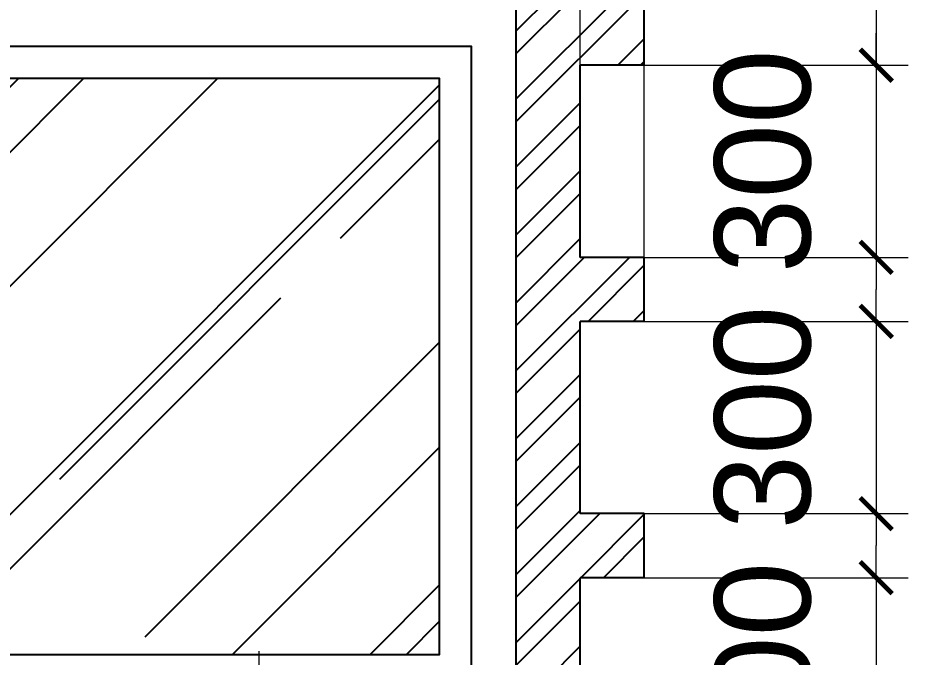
# Model space of a CAD drawing. Header units: millimetres. Extents: x 1252 to 32871, y -943 to 12244.
# Drawn here: x 20548 to 21939, y 6835 to 7833 of the extents above; entities that cross this region are included whole.
import ezdxf

# ---------------------------------------------------------------- set-up
doc = ezdxf.new("R2010")
doc.units = ezdxf.units.MM
doc.header["$MEASUREMENT"] = 0
doc.linetypes.add('CENTER', pattern=[50.8, 31.75, -6.35, 6.35, -6.35])
doc.layers.add('CENTER', color=9, linetype='CENTER', lineweight=0)
doc.layers.add('tampak', color=7, linetype='Continuous')
doc.styles.get("Standard").update_dxf_attribs({"font": 'arial.ttf'})
doc.dimstyles.new('DIM100', dxfattribs={"dimscale": 0, "dimtxt": 150, "dimasz": 50, "dimexe": 50, "dimexo": 0, "dimgap": 100, "dimtad": 1, "dimtoh": 1, "dimdec": 0, "dimdsep": 46, "dimtxsty": 'Standard', "dimblk": 'ARCHTICK', "dimcen": 1, "dimclrd": 1, "dimclre": 1, "dimadec": 0, "dimazin": 0, "dimtfac": 250, "dimtdec": 0, "dimtix": 1, "dimtmove": 0, "dimatfit": 3, "dimldrblk": 'DOT', "dimfxl": 150, "dimtolj": 1, "dimtzin": 0, "dimlwd": 5, "dimlwe": 5, "dimarcsym": 0})

# ---------------------------------------------------------------- blocks, each defined once
blk = doc.blocks.new('fsf433')
at = {"layer": 'CENTER'}
blk.add_lwpolyline([(2137580.4, -52445.7), (2137580.4, -53004.9)], dxfattribs=at)
blk = doc.blocks.new('_ArchTick')
at = {"color": 0, "linetype": 'ByBlock', "const_width": 0.15}
blk.add_lwpolyline([(-0.5, -0.5), (0.5, 0.5)], dxfattribs=at)
blk = doc.blocks.new('*D201')
at = {"color": 1, "lineweight": 5, "transparency": 16777216}
for p, q in [((21888.6, 6959.2), (21888.6, 7009.2)), ((21526.5, 6959.2), (21938.6, 6959.2)), ((21888.6, 6959.2), (21888.6, 6659.2)), ((21526.5, 6659.2), (21938.6, 6659.2)), ((21888.6, 6659.2), (21888.6, 6609.2))]:
    blk.add_line(p, q, dxfattribs=at)
at = {"layer": 'Defpoints', "color": 0, "transparency": 16777216}
for p in [(21526.5, 6959.2), (21526.5, 6659.2), (21888.6, 6659.2)]:
    blk.add_point(p, dxfattribs=at)
at = {"color": 1, "lineweight": 5, "transparency": 16777216, "xscale": 50, "yscale": 50, "zscale": 50}
for p, rotation in [((21888.6, 6959.2), 270), ((21888.6, 6659.2), 90)]:
    blk.add_blockref('_ArchTick', p, dxfattribs=dict(at, rotation=rotation))
at = {"color": 0, "transparency": 16777216, "insert": (21711.9, 6809.2), "char_height": 150, "attachment_point": 5, "rotation": 90}
blk.add_mtext('\\A1;300', dxfattribs=at)
blk = doc.blocks.new('_DOT')
at = {"color": 0, "linetype": 'ByBlock'}
blk.add_line((-0.5, 0), (-1, 0), dxfattribs=at)
at = {"color": 0, "linetype": 'ByBlock', "const_width": 0.5}
blk.add_lwpolyline([(-0.25, 0, 1), (0.25, 0, 1)], format="xyb", close=True, dxfattribs=at)
blk = doc.blocks.new('*D202')
at = {"color": 1, "lineweight": 5, "transparency": 16777216}
for p, q in [((21888.6, 7359.2), (21888.6, 7409.2)), ((21526.5, 7359.2), (21938.6, 7359.2)), ((21888.6, 7359.2), (21888.6, 7059.2)), ((21526.5, 7059.2), (21938.6, 7059.2)), ((21888.6, 7059.2), (21888.6, 7009.2))]:
    blk.add_line(p, q, dxfattribs=at)
at = {"layer": 'Defpoints', "color": 0, "transparency": 16777216}
for p in [(21526.5, 7359.2), (21526.5, 7059.2), (21888.6, 7059.2)]:
    blk.add_point(p, dxfattribs=at)
at = {"color": 1, "lineweight": 5, "transparency": 16777216, "xscale": 50, "yscale": 50, "zscale": 50}
for p, rotation in [((21888.6, 7359.2), 270), ((21888.6, 7059.2), 90)]:
    blk.add_blockref('_ArchTick', p, dxfattribs=dict(at, rotation=rotation))
at = {"color": 0, "transparency": 16777216, "insert": (21711.9, 7209.2), "char_height": 150, "attachment_point": 5, "rotation": 90}
blk.add_mtext('\\A1;300', dxfattribs=at)
blk = doc.blocks.new('*D203')
at = {"color": 1, "lineweight": 5, "transparency": 16777216}
for p, q in [((21888.6, 7759.2), (21888.6, 7809.2)), ((21526.5, 7759.2), (21938.6, 7759.2)), ((21888.6, 7759.2), (21888.6, 7459.2)), ((21526.5, 7459.2), (21938.6, 7459.2)), ((21888.6, 7459.2), (21888.6, 7409.2))]:
    blk.add_line(p, q, dxfattribs=at)
at = {"layer": 'Defpoints', "color": 0, "transparency": 16777216}
for p in [(21526.5, 7759.2), (21526.5, 7459.2), (21888.6, 7459.2)]:
    blk.add_point(p, dxfattribs=at)
at = {"color": 1, "lineweight": 5, "transparency": 16777216, "xscale": 50, "yscale": 50, "zscale": 50}
for p, rotation in [((21888.6, 7759.2), 270), ((21888.6, 7459.2), 90)]:
    blk.add_blockref('_ArchTick', p, dxfattribs=dict(at, rotation=rotation))
at = {"color": 0, "transparency": 16777216, "insert": (21711.9, 7609.2), "char_height": 150, "attachment_point": 5, "rotation": 90}
blk.add_mtext('\\A1;300', dxfattribs=at)
blk = doc.blocks.new('*D204')
at = {"color": 1, "lineweight": 5, "transparency": 16777216}
for p, q in [((21526.5, 8659.2), (21938.6, 8659.2)), ((21888.6, 8659.2), (21888.6, 7759.2)), ((21526.5, 7759.2), (21938.6, 7759.2))]:
    blk.add_line(p, q, dxfattribs=at)
at = {"layer": 'Defpoints', "color": 0, "transparency": 16777216}
for p in [(21526.5, 8659.2), (21526.5, 7759.2), (21888.6, 7759.2)]:
    blk.add_point(p, dxfattribs=at)
at = {"color": 1, "lineweight": 5, "transparency": 16777216, "xscale": 50, "yscale": 50, "zscale": 50}
for p, rotation in [((21888.6, 8659.2), 90), ((21888.6, 7759.2), 270)]:
    blk.add_blockref('_ArchTick', p, dxfattribs=dict(at, rotation=rotation))
at = {"color": 0, "transparency": 16777216, "insert": (21712, 8209.2), "char_height": 150, "attachment_point": 5, "rotation": 90}
blk.add_mtext('\\A1;900', dxfattribs=at)
blk = doc.blocks.new('*D205')
at = {"color": 1, "lineweight": 5, "transparency": 16777216}
for p, q in [((21426.5, 7459.2), (21426.5, 7955.9)), ((21526.5, 7459.2), (21526.5, 7955.9)), ((21426.5, 7905.9), (20809.8, 7905.9)), ((21526.5, 7905.9), (21426.5, 7905.9)), ((21526.5, 7905.9), (21576.5, 7905.9))]:
    blk.add_line(p, q, dxfattribs=at)
at = {"layer": 'Defpoints', "color": 0, "transparency": 16777216}
for p in [(21526.5, 7905.9), (21426.5, 7459.2), (21526.5, 7459.2)]:
    blk.add_point(p, dxfattribs=at)
at = {"color": 1, "lineweight": 5, "transparency": 16777216, "xscale": 50, "yscale": 50, "zscale": 50}
blk.add_blockref('_ArchTick', (21426.5, 7905.9), dxfattribs=at)
at = {"color": 1, "lineweight": 5, "transparency": 16777216, "xscale": 50, "yscale": 50, "zscale": 50, "rotation": 180}
blk.add_blockref('_ArchTick', (21526.5, 7905.9), dxfattribs=at)
at = {"color": 0, "transparency": 16777216, "insert": (21068.2, 8082.5), "char_height": 150, "attachment_point": 5}
blk.add_mtext('\\A1;100', dxfattribs=at)

msp = doc.modelspace()

# ---------------------------------------------------------------- hatches: boundary and pattern name
at = {"layer": 'tampak', "transparency": 33554687}
h = msp.add_hatch(dxfattribs=at)
h.set_pattern_fill('ANSI32', color=256, scale=200)
h.set_pattern_definition([(45, (-2111268.43, 60495.94), (-53.0330086, 53.0330086), []), (45, (-2111233.07, 60495.94), (-53.0330086, 53.0330086), [])])
h.paths.add_polyline_path([(21326.5, 5859.2), (21526.5, 5859.2), (21526.5, 6659.2), (21426.5, 6659.2), (21426.5, 6959.2), (21526.5, 6959.2), (21526.5, 7059.2), (21426.5, 7059.2), (21426.5, 7359.2), (21526.5, 7359.2), (21526.5, 7459.2), (21426.5, 7459.2), (21426.5, 7759.2), (21526.5, 7759.2), (21526.5, 8659.2), (21326.5, 8659.2)])
h = msp.add_hatch(dxfattribs=at)
h.set_pattern_fill('AR-RROOF', color=256, scale=400, angle=45)
h.set_pattern_definition([(45, (-2111268.43, 60495.94), (339.411255, 905.09668), [6000, -800, 2000, -400]), (45, (-2111033.67, 61013.54), (-659.02352, 93.3381), [1200, -132, 2400, -300]), (45, (-2111367.42, 60877.77), (1281.277488, 1660.286722), [3200, -560, 1600, -400])])
h.paths.add_polyline_path([(19445.9, 7738.9), (19445.9, 6838.9), (21206.5, 6838.9), (21206.5, 7738.9)])

# ---------------------------------------------------------------- linework, layer by layer
for p, q in [((21326.5, 5859.2), (21326.5, 8659.2)), ((21526.5, 7759.2), (21526.5, 8659.2)), ((21526.5, 7359.2), (21526.5, 7459.2)), ((21526.5, 6959.2), (21526.5, 7059.2))]:
    msp.add_line(p, q)
for points in [[(19395.9, 7788.9), (21256.5, 7788.9), (21256.5, 6788.9), (19395.9, 6788.9)], [(19445.9, 7738.9), (21206.5, 7738.9), (21206.5, 6838.9), (19445.9, 6838.9)]]:
    msp.add_lwpolyline(points, close=True)
for points in [[(21426.5, 7459.2), (21426.5, 7759.2)], [(21526.5, 7759.2), (21426.5, 7759.2)], [(21526.5, 7459.2), (21426.5, 7459.2)], [(21426.5, 7059.2), (21426.5, 7359.2)], [(21526.5, 7359.2), (21426.5, 7359.2)], [(21526.5, 7059.2), (21426.5, 7059.2)], [(21426.5, 6659.2), (21426.5, 6959.2)], [(21526.5, 6959.2), (21426.5, 6959.2)]]:
    msp.add_lwpolyline(points)

# ---------------------------------------------------------------- block references
msp.add_blockref('fsf433', (-2116655.5, 59290.3))

# ---------------------------------------------------------------- dimensions: what is measured, and where the dimension line sits
for base, p1, p2, picture, middle in [((21888.6, 7759.2), (21526.5, 8659.2), (21526.5, 7759.2), '*D204', (21712, 8209.2)), ((21888.6, 7459.2), (21526.5, 7759.2), (21526.5, 7459.2), '*D203', (21711.9, 7609.2)), ((21888.6, 7059.2), (21526.5, 7359.2), (21526.5, 7059.2), '*D202', (21711.9, 7209.2)), ((21888.6, 6659.2), (21526.5, 6959.2), (21526.5, 6659.2), '*D201', (21711.9, 6809.2))]:
    dim = msp.add_linear_dim(base=base, p1=p1, p2=p2, angle=90, dimstyle='DIM100', override={"dimscale": 1})
    dim.commit()
    dim.dimension.update_dxf_attribs({"geometry": picture, "text_midpoint": middle})
dim = msp.add_linear_dim(base=(21526.5, 7905.9), p1=(21426.5, 7459.2), p2=(21526.5, 7459.2), dimstyle='DIM100', override={"dimscale": 1})
dim.commit()
dim.dimension.update_dxf_attribs({"geometry": '*D205', "text_midpoint": (21068.2, 7905.9), "dimtype": 160})

doc.saveas('drawing.dxf')
